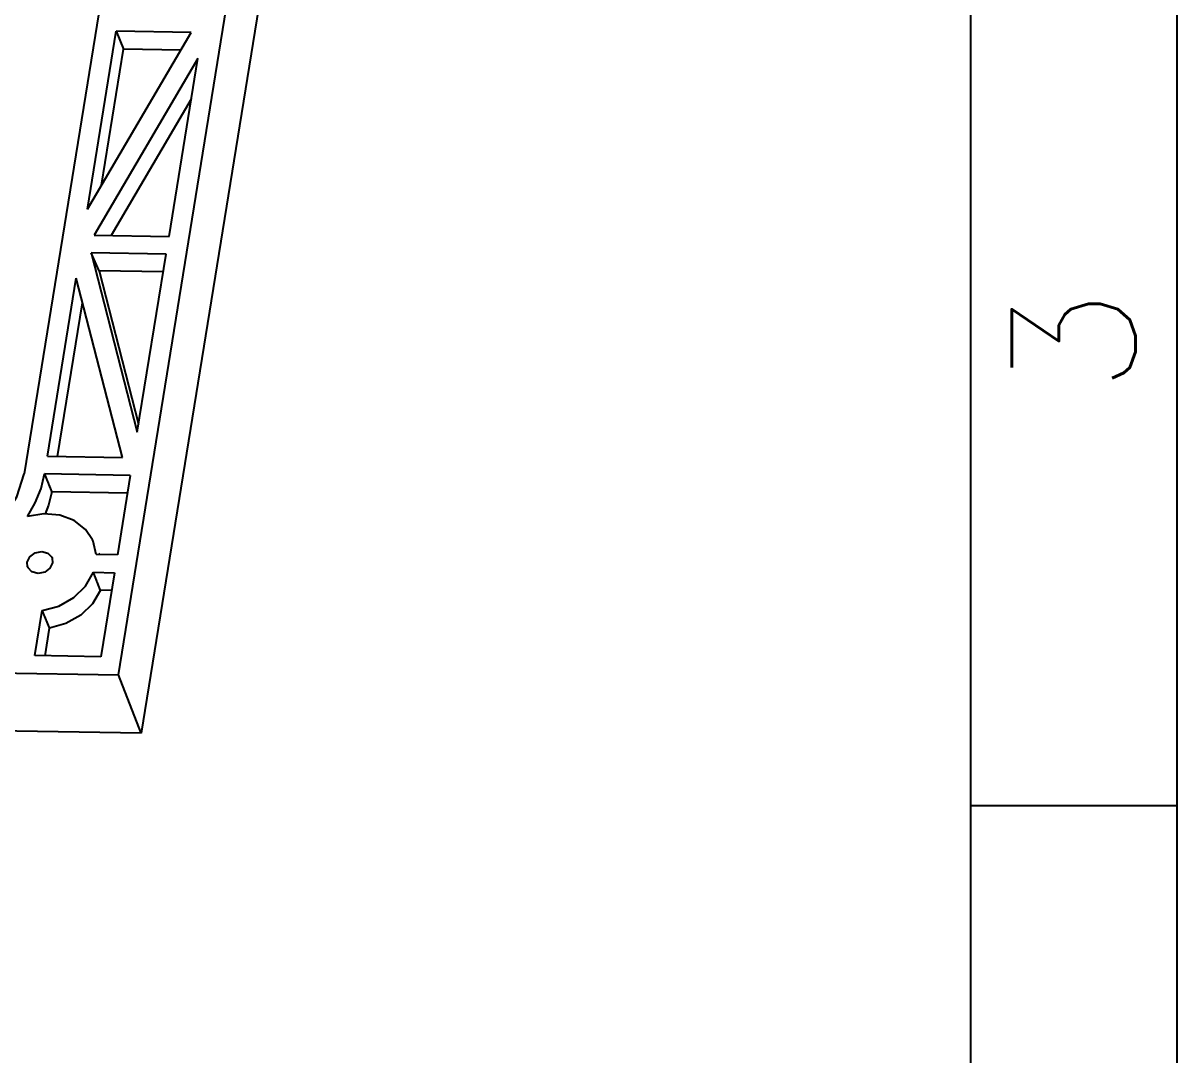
# Model space of a CAD drawing. Extents: x -268 to 907, y 393 to 1224.
# Drawn here: x 756.8 to 867.3, y 606.7 to 705.5 of the extents above; entities that cross this region are included whole.
import ezdxf
from ezdxf.enums import TextEntityAlignment as Align

# ---------------------------------------------------------------- set-up
doc = ezdxf.new("R2010")
doc.units = 0
doc.header["$LTSCALE"] = 1.21
doc.header["$MEASUREMENT"] = 0
doc.layers.get('0').update_dxf_attribs({"linetype": 'CONTINUOUS'})
doc.layers.add('FROMAT', color=7, linetype='CONTINUOUS')
doc.styles.add('ROMANS', font='romans.shx', dxfattribs={"bigfont": 'gbcbig.shx'})

# ---------------------------------------------------------------- blocks, each defined once
blk = doc.blocks.new('EYTT')
at = {"layer": 'FROMAT'}
for p, q in [((131.473, 150.124), (131.473, -104.715)), ((124.766, -37.652), (131.473, -37.652))]:
    blk.add_line(p, q, dxfattribs=at)
at = {"layer": 'FROMAT', "color": 6}
blk.add_line((124.766, 143.418), (124.766, -98.009), dxfattribs=at)
at = {"layer": 'FROMAT', "style": 'ROMANS'}
blk.add_text('3', height=4.024, rotation=90, dxfattribs=at).set_placement((128.12, -22.563), align=Align.MIDDLE)

msp = doc.modelspace()

# ---------------------------------------------------------------- linework, layer by layer
at = {"color": 7, "linetype": 'Continuous'}
for p, q in [((765.88046, 643.069), (792.09964, 805.1176)), ((794.37213, 800.11753), (768.05707, 637.47639)), ((763.99977, 706.49081), (756.8548, 662.33107)), ((762.90747, 687.6851), (765.6667, 704.73861)), ((762.90747, 687.6851), (772.848, 704.61148)), ((772.848, 704.61148), (765.6667, 704.73861)), ((765.6667, 704.73861), (766.36351, 703.01539)), ((764.25409, 689.97808), (766.36351, 703.01539)), ((771.85357, 702.9182), (766.36351, 703.01539)), ((773.48594, 702.13297), (763.54541, 685.20659)), ((770.72671, 685.07946), (773.48594, 702.13297)), ((772.85387, 698.22643), (765.19047, 685.17747)), ((763.54541, 685.20659), (770.72671, 685.07946)), ((770.45216, 683.38262), (763.27086, 683.50975)), ((764.03383, 681.78535), (763.27086, 683.50975)), ((763.27086, 683.50975), (767.69294, 666.3291)), ((767.69294, 666.3291), (770.45216, 683.38262)), ((759.07759, 664.01441), (761.83682, 681.06792)), ((766.2589, 663.88728), (761.83682, 681.06792)), ((770.17614, 681.67661), (764.03383, 681.78535)), ((764.03383, 681.78535), (767.81612, 667.09042)), ((760.05043, 663.99719), (762.43389, 678.72823)), ((759.07759, 664.01441), (766.2589, 663.88728)), ((767.02034, 662.17209), (758.80302, 662.31757)), ((767.02034, 662.17209), (765.78827, 654.55723)), ((766.74431, 660.46609), (759.49915, 660.59435)), ((765.78827, 654.55723), (763.75697, 654.59319)), ((764.06971, 654.58766), (764.01191, 654.71185)), ((763.48242, 652.89635), (765.51372, 652.86039)), ((765.51372, 652.86039), (764.20969, 644.80075)), ((765.23769, 651.15439), (764.15205, 651.17361)), ((393.44342, 649.66235), (765.88046, 643.069)), ((757.89159, 644.9126), (758.59048, 649.23212)), ((758.86443, 644.89538), (759.29113, 647.53261)), ((764.20969, 644.80075), (757.89159, 644.9126)), ((768.05707, 637.47639), (394.94089, 644.08175)), ((768.05707, 637.47639), (765.88046, 643.069))]:
    msp.add_line(p, q, dxfattribs=at)
for points in [[(745.75775, 654.01902), (748.32141, 654.26356), (750.804, 655.06969), (753.03593, 656.38224), (754.86544, 658.11182), (756.16813, 660.141), (756.8548, 662.33107)], [(757.15994, 658.23158), (757.91686, 659.54588), (758.46806, 660.91658), (758.80302, 662.31757)], [(759.49915, 660.59435), (759.1856, 659.31961), (758.85925, 658.48786)], [(763.40849, 656.00805), (762.73536, 657.00788), (761.63804, 657.85992), (760.26311, 658.37135), (758.72705, 658.49884), (757.15994, 658.23158)], [(763.75697, 654.59319), (763.46222, 655.88731), (763.40849, 656.00805)], [(757.18451, 653.41635), (757.14493, 653.8594), (757.39357, 654.38678), (757.9013, 654.76708), (758.53206, 654.8984)], [(759.53643, 654.2594), (759.57601, 653.81636), (759.32736, 653.28898), (758.81963, 652.90867), (758.18888, 652.77735)], [(758.53206, 654.8984), (759.11684, 654.74556), (759.49895, 654.3495), (759.53643, 654.2594)], [(758.18888, 652.77735), (757.60409, 652.93019), (757.22198, 653.32625), (757.18451, 653.41635)], [(758.59048, 649.23212), (760.18281, 649.66425), (761.60847, 650.47134), (762.74203, 651.5812), (763.48242, 652.89635)], [(764.15205, 651.17361), (763.39495, 649.88116), (762.26682, 648.78798), (760.86071, 647.98293), (759.29113, 647.53261)]]:
    msp.add_lwpolyline(points, dxfattribs=at)
at = {"color": 7}
for points in [[(758.803, 662.318, 0), (758.807, 662.309, 0), (758.81, 662.3, 0), (758.814, 662.291, 0), (758.818, 662.281, 0), (758.821, 662.272, 0), (758.825, 662.263, 0), (758.829, 662.254, 0), (758.832, 662.245, 0), (758.836, 662.236, 0), (758.84, 662.227, 0), (758.843, 662.218, 0), (758.847, 662.209, 0), (758.85, 662.2, 0), (758.854, 662.191, 0), (758.858, 662.182, 0), (758.861, 662.173, 0), (758.865, 662.164, 0), (758.869, 662.155, 0), (758.872, 662.146, 0), (758.876, 662.137, 0), (758.88, 662.128, 0), (758.883, 662.119, 0), (758.887, 662.11, 0), (758.891, 662.101, 0), (758.894, 662.092, 0), (758.898, 662.083, 0), (758.902, 662.074, 0), (758.905, 662.065, 0), (758.909, 662.056, 0), (758.912, 662.047, 0), (758.916, 662.038, 0), (758.92, 662.029, 0), (758.923, 662.02, 0), (758.927, 662.011, 0), (758.931, 662.002, 0), (758.934, 661.993, 0), (758.938, 661.984, 0), (758.942, 661.975, 0), (758.945, 661.966, 0), (758.949, 661.957, 0), (758.953, 661.948, 0), (758.956, 661.939, 0), (758.96, 661.93, 0), (758.964, 661.921, 0), (758.967, 661.912, 0), (758.971, 661.903, 0), (758.974, 661.894, 0), (758.978, 661.885, 0), (758.982, 661.876, 0), (758.985, 661.867, 0), (758.989, 661.858, 0), (758.993, 661.848, 0), (758.996, 661.839, 0), (759, 661.83, 0), (759.004, 661.821, 0), (759.007, 661.812, 0), (759.011, 661.803, 0), (759.015, 661.794, 0), (759.018, 661.785, 0), (759.022, 661.776, 0), (759.026, 661.767, 0), (759.029, 661.758, 0), (759.033, 661.749, 0), (759.036, 661.74, 0), (759.04, 661.731, 0), (759.044, 661.722, 0), (759.047, 661.713, 0), (759.051, 661.704, 0), (759.055, 661.695, 0), (759.058, 661.686, 0), (759.062, 661.677, 0), (759.066, 661.668, 0), (759.069, 661.659, 0), (759.073, 661.65, 0), (759.077, 661.641, 0), (759.08, 661.632, 0), (759.084, 661.623, 0), (759.088, 661.614, 0), (759.091, 661.605, 0), (759.095, 661.596, 0), (759.098, 661.587, 0), (759.102, 661.578, 0), (759.106, 661.569, 0), (759.109, 661.56, 0), (759.113, 661.551, 0), (759.117, 661.542, 0), (759.12, 661.533, 0), (759.124, 661.524, 0), (759.128, 661.515, 0), (759.131, 661.506, 0), (759.135, 661.497, 0), (759.139, 661.488, 0), (759.142, 661.479, 0), (759.146, 661.47, 0), (759.149, 661.461, 0), (759.153, 661.452, 0), (759.157, 661.443, 0), (759.16, 661.433, 0), (759.164, 661.424, 0), (759.168, 661.415, 0), (759.171, 661.406, 0), (759.175, 661.397, 0), (759.179, 661.388, 0), (759.182, 661.379, 0), (759.186, 661.37, 0), (759.19, 661.361, 0), (759.193, 661.352, 0), (759.197, 661.343, 0), (759.201, 661.334, 0), (759.204, 661.325, 0), (759.208, 661.316, 0), (759.211, 661.307, 0), (759.215, 661.298, 0), (759.219, 661.289, 0), (759.222, 661.28, 0), (759.226, 661.271, 0), (759.23, 661.262, 0), (759.233, 661.253, 0), (759.237, 661.244, 0), (759.241, 661.235, 0), (759.244, 661.226, 0), (759.248, 661.217, 0), (759.252, 661.208, 0), (759.255, 661.199, 0), (759.259, 661.19, 0), (759.262, 661.181, 0), (759.266, 661.172, 0), (759.27, 661.163, 0), (759.273, 661.154, 0), (759.277, 661.145, 0), (759.281, 661.136, 0), (759.284, 661.127, 0), (759.288, 661.118, 0), (759.292, 661.109, 0), (759.295, 661.1, 0), (759.299, 661.091, 0), (759.303, 661.082, 0), (759.306, 661.073, 0), (759.31, 661.064, 0), (759.313, 661.055, 0), (759.317, 661.046, 0), (759.321, 661.036, 0), (759.324, 661.027, 0), (759.328, 661.018, 0), (759.332, 661.009, 0), (759.335, 661, 0), (759.339, 660.991, 0), (759.343, 660.982, 0), (759.346, 660.973, 0), (759.35, 660.964, 0), (759.353, 660.955, 0), (759.357, 660.946, 0), (759.361, 660.937, 0), (759.364, 660.928, 0), (759.368, 660.919, 0), (759.372, 660.91, 0), (759.375, 660.901, 0), (759.379, 660.892, 0), (759.383, 660.883, 0), (759.386, 660.874, 0), (759.39, 660.865, 0), (759.394, 660.856, 0), (759.397, 660.847, 0), (759.401, 660.838, 0), (759.404, 660.829, 0), (759.408, 660.82, 0), (759.412, 660.811, 0), (759.415, 660.802, 0), (759.419, 660.793, 0), (759.423, 660.784, 0), (759.426, 660.775, 0), (759.43, 660.766, 0), (759.434, 660.757, 0), (759.437, 660.748, 0), (759.441, 660.739, 0), (759.445, 660.73, 0), (759.448, 660.721, 0), (759.452, 660.712, 0), (759.455, 660.703, 0), (759.459, 660.694, 0), (759.463, 660.685, 0), (759.466, 660.676, 0), (759.47, 660.667, 0), (759.474, 660.658, 0), (759.477, 660.648, 0), (759.481, 660.639, 0), (759.485, 660.63, 0), (759.488, 660.621, 0), (759.492, 660.612, 0), (759.496, 660.603, 0), (759.499, 660.594, 0)], [(764.152, 651.174, 0), (764.149, 651.183, 0), (764.145, 651.192, 0), (764.142, 651.201, 0), (764.138, 651.21, 0), (764.135, 651.219, 0), (764.131, 651.228, 0), (764.128, 651.237, 0), (764.124, 651.246, 0), (764.121, 651.255, 0), (764.117, 651.264, 0), (764.114, 651.273, 0), (764.11, 651.282, 0), (764.107, 651.291, 0), (764.103, 651.3, 0), (764.1, 651.309, 0), (764.096, 651.318, 0), (764.093, 651.327, 0), (764.089, 651.336, 0), (764.086, 651.345, 0), (764.082, 651.354, 0), (764.079, 651.363, 0), (764.075, 651.372, 0), (764.072, 651.381, 0), (764.068, 651.39, 0), (764.065, 651.399, 0), (764.061, 651.408, 0), (764.058, 651.417, 0), (764.054, 651.426, 0), (764.051, 651.435, 0), (764.047, 651.444, 0), (764.044, 651.453, 0), (764.04, 651.462, 0), (764.037, 651.471, 0), (764.033, 651.48, 0), (764.03, 651.489, 0), (764.026, 651.498, 0), (764.023, 651.507, 0), (764.019, 651.516, 0), (764.016, 651.525, 0), (764.012, 651.534, 0), (764.009, 651.543, 0), (764.005, 651.553, 0), (764.002, 651.562, 0), (763.998, 651.571, 0), (763.995, 651.58, 0), (763.991, 651.589, 0), (763.988, 651.598, 0), (763.984, 651.607, 0), (763.98, 651.616, 0), (763.977, 651.625, 0), (763.973, 651.634, 0), (763.97, 651.643, 0), (763.966, 651.652, 0), (763.963, 651.661, 0), (763.959, 651.67, 0), (763.956, 651.679, 0), (763.952, 651.688, 0), (763.949, 651.697, 0), (763.945, 651.706, 0), (763.942, 651.715, 0), (763.938, 651.724, 0), (763.935, 651.733, 0), (763.931, 651.742, 0), (763.928, 651.751, 0), (763.924, 651.76, 0), (763.921, 651.769, 0), (763.917, 651.778, 0), (763.914, 651.787, 0), (763.91, 651.796, 0), (763.907, 651.805, 0), (763.903, 651.814, 0), (763.9, 651.823, 0), (763.896, 651.832, 0), (763.893, 651.841, 0), (763.889, 651.85, 0), (763.886, 651.859, 0), (763.882, 651.868, 0), (763.879, 651.877, 0), (763.875, 651.886, 0), (763.872, 651.895, 0), (763.868, 651.904, 0), (763.865, 651.913, 0), (763.861, 651.922, 0), (763.858, 651.931, 0), (763.854, 651.94, 0), (763.851, 651.949, 0), (763.847, 651.958, 0), (763.844, 651.967, 0), (763.84, 651.976, 0), (763.837, 651.985, 0), (763.833, 651.995, 0), (763.83, 652.004, 0), (763.826, 652.013, 0), (763.823, 652.022, 0), (763.819, 652.031, 0), (763.816, 652.04, 0), (763.812, 652.049, 0), (763.809, 652.058, 0), (763.805, 652.067, 0), (763.802, 652.076, 0), (763.798, 652.085, 0), (763.795, 652.094, 0), (763.791, 652.103, 0), (763.788, 652.112, 0), (763.784, 652.121, 0), (763.781, 652.13, 0), (763.777, 652.139, 0), (763.774, 652.148, 0), (763.77, 652.157, 0), (763.767, 652.166, 0), (763.763, 652.175, 0), (763.76, 652.184, 0), (763.756, 652.193, 0), (763.753, 652.202, 0), (763.749, 652.211, 0), (763.746, 652.22, 0), (763.742, 652.229, 0), (763.739, 652.238, 0), (763.735, 652.247, 0), (763.732, 652.256, 0), (763.728, 652.265, 0), (763.725, 652.274, 0), (763.721, 652.283, 0), (763.718, 652.292, 0), (763.714, 652.301, 0), (763.711, 652.31, 0), (763.707, 652.319, 0), (763.704, 652.328, 0), (763.7, 652.337, 0), (763.697, 652.346, 0), (763.693, 652.355, 0), (763.69, 652.364, 0), (763.686, 652.373, 0), (763.683, 652.382, 0), (763.679, 652.391, 0), (763.676, 652.4, 0), (763.672, 652.409, 0), (763.668, 652.418, 0), (763.665, 652.427, 0), (763.661, 652.436, 0), (763.658, 652.445, 0), (763.654, 652.454, 0), (763.651, 652.464, 0), (763.647, 652.473, 0), (763.644, 652.482, 0), (763.64, 652.491, 0), (763.637, 652.5, 0), (763.633, 652.509, 0), (763.63, 652.518, 0), (763.626, 652.527, 0), (763.623, 652.536, 0), (763.619, 652.545, 0), (763.616, 652.554, 0), (763.612, 652.563, 0), (763.609, 652.572, 0), (763.605, 652.581, 0), (763.602, 652.59, 0), (763.598, 652.599, 0), (763.595, 652.608, 0), (763.591, 652.617, 0), (763.588, 652.626, 0), (763.584, 652.635, 0), (763.581, 652.644, 0), (763.577, 652.653, 0), (763.574, 652.662, 0), (763.57, 652.671, 0), (763.567, 652.68, 0), (763.563, 652.689, 0), (763.56, 652.698, 0), (763.556, 652.707, 0), (763.553, 652.716, 0), (763.549, 652.725, 0), (763.546, 652.734, 0), (763.542, 652.743, 0), (763.539, 652.752, 0), (763.535, 652.761, 0), (763.532, 652.77, 0), (763.528, 652.779, 0), (763.525, 652.788, 0), (763.521, 652.797, 0), (763.518, 652.806, 0), (763.514, 652.815, 0), (763.511, 652.824, 0), (763.507, 652.833, 0), (763.503, 652.842, 0), (763.5, 652.851, 0), (763.496, 652.86, 0), (763.493, 652.869, 0), (763.489, 652.878, 0), (763.486, 652.887, 0), (763.482, 652.896, 0)], [(759.291, 647.533, 0), (759.287, 647.542, 0), (759.284, 647.55, 0), (759.28, 647.559, 0), (759.276, 647.568, 0), (759.273, 647.577, 0), (759.269, 647.586, 0), (759.265, 647.595, 0), (759.262, 647.604, 0), (759.258, 647.613, 0), (759.254, 647.622, 0), (759.251, 647.63, 0), (759.247, 647.639, 0), (759.243, 647.648, 0), (759.24, 647.657, 0), (759.236, 647.666, 0), (759.232, 647.675, 0), (759.229, 647.684, 0), (759.225, 647.693, 0), (759.221, 647.702, 0), (759.218, 647.711, 0), (759.214, 647.719, 0), (759.21, 647.728, 0), (759.207, 647.737, 0), (759.203, 647.746, 0), (759.199, 647.755, 0), (759.196, 647.764, 0), (759.192, 647.773, 0), (759.188, 647.782, 0), (759.185, 647.791, 0), (759.181, 647.8, 0), (759.177, 647.808, 0), (759.174, 647.817, 0), (759.17, 647.826, 0), (759.166, 647.835, 0), (759.163, 647.844, 0), (759.159, 647.853, 0), (759.155, 647.862, 0), (759.152, 647.871, 0), (759.148, 647.88, 0), (759.144, 647.888, 0), (759.141, 647.897, 0), (759.137, 647.906, 0), (759.133, 647.915, 0), (759.13, 647.924, 0), (759.126, 647.933, 0), (759.122, 647.942, 0), (759.119, 647.951, 0), (759.115, 647.96, 0), (759.111, 647.969, 0), (759.108, 647.977, 0), (759.104, 647.986, 0), (759.1, 647.995, 0), (759.097, 648.004, 0), (759.093, 648.013, 0), (759.089, 648.022, 0), (759.086, 648.031, 0), (759.082, 648.04, 0), (759.078, 648.049, 0), (759.075, 648.058, 0), (759.071, 648.066, 0), (759.067, 648.075, 0), (759.064, 648.084, 0), (759.06, 648.093, 0), (759.056, 648.102, 0), (759.053, 648.111, 0), (759.049, 648.12, 0), (759.045, 648.129, 0), (759.042, 648.138, 0), (759.038, 648.147, 0), (759.034, 648.155, 0), (759.031, 648.164, 0), (759.027, 648.173, 0), (759.023, 648.182, 0), (759.02, 648.191, 0), (759.016, 648.2, 0), (759.012, 648.209, 0), (759.009, 648.218, 0), (759.005, 648.227, 0), (759.001, 648.235, 0), (758.998, 648.244, 0), (758.994, 648.253, 0), (758.99, 648.262, 0), (758.986, 648.271, 0), (758.983, 648.28, 0), (758.979, 648.289, 0), (758.975, 648.298, 0), (758.972, 648.307, 0), (758.968, 648.316, 0), (758.964, 648.324, 0), (758.961, 648.333, 0), (758.957, 648.342, 0), (758.953, 648.351, 0), (758.95, 648.36, 0), (758.946, 648.369, 0), (758.942, 648.378, 0), (758.939, 648.387, 0), (758.935, 648.396, 0), (758.931, 648.405, 0), (758.928, 648.413, 0), (758.924, 648.422, 0), (758.92, 648.431, 0), (758.917, 648.44, 0), (758.913, 648.449, 0), (758.909, 648.458, 0), (758.906, 648.467, 0), (758.902, 648.476, 0), (758.898, 648.485, 0), (758.895, 648.494, 0), (758.891, 648.502, 0), (758.887, 648.511, 0), (758.884, 648.52, 0), (758.88, 648.529, 0), (758.876, 648.538, 0), (758.873, 648.547, 0), (758.869, 648.556, 0), (758.865, 648.565, 0), (758.862, 648.574, 0), (758.858, 648.583, 0), (758.854, 648.591, 0), (758.851, 648.6, 0), (758.847, 648.609, 0), (758.843, 648.618, 0), (758.84, 648.627, 0), (758.836, 648.636, 0), (758.832, 648.645, 0), (758.829, 648.654, 0), (758.825, 648.663, 0), (758.821, 648.671, 0), (758.818, 648.68, 0), (758.814, 648.689, 0), (758.81, 648.698, 0), (758.807, 648.707, 0), (758.803, 648.716, 0), (758.799, 648.725, 0), (758.796, 648.734, 0), (758.792, 648.743, 0), (758.788, 648.752, 0), (758.785, 648.76, 0), (758.781, 648.769, 0), (758.777, 648.778, 0), (758.774, 648.787, 0), (758.77, 648.796, 0), (758.766, 648.805, 0), (758.763, 648.814, 0), (758.759, 648.823, 0), (758.755, 648.832, 0), (758.752, 648.841, 0), (758.748, 648.849, 0), (758.744, 648.858, 0), (758.741, 648.867, 0), (758.737, 648.876, 0), (758.733, 648.885, 0), (758.73, 648.894, 0), (758.726, 648.903, 0), (758.722, 648.912, 0), (758.719, 648.921, 0), (758.715, 648.93, 0), (758.711, 648.938, 0), (758.708, 648.947, 0), (758.704, 648.956, 0), (758.7, 648.965, 0), (758.697, 648.974, 0), (758.693, 648.983, 0), (758.689, 648.992, 0), (758.686, 649.001, 0), (758.682, 649.01, 0), (758.678, 649.019, 0), (758.675, 649.027, 0), (758.671, 649.036, 0), (758.667, 649.045, 0), (758.664, 649.054, 0), (758.66, 649.063, 0), (758.656, 649.072, 0), (758.653, 649.081, 0), (758.649, 649.09, 0), (758.645, 649.099, 0), (758.642, 649.108, 0), (758.638, 649.116, 0), (758.634, 649.125, 0), (758.631, 649.134, 0), (758.627, 649.143, 0), (758.623, 649.152, 0), (758.62, 649.161, 0), (758.616, 649.17, 0), (758.612, 649.179, 0), (758.609, 649.188, 0), (758.605, 649.197, 0), (758.601, 649.205, 0), (758.598, 649.214, 0), (758.594, 649.223, 0), (758.59, 649.232, 0)]]:
    msp.add_polyline3d(points, dxfattribs=at)

# ---------------------------------------------------------------- block references
at = {"xscale": 2.948399999999978, "yscale": 2.948400000000509, "zscale": 2.948399999999999}
msp.add_blockref('EYTT', (479.62892, 741.57847), dxfattribs=at)

doc.saveas('drawing.dxf')
